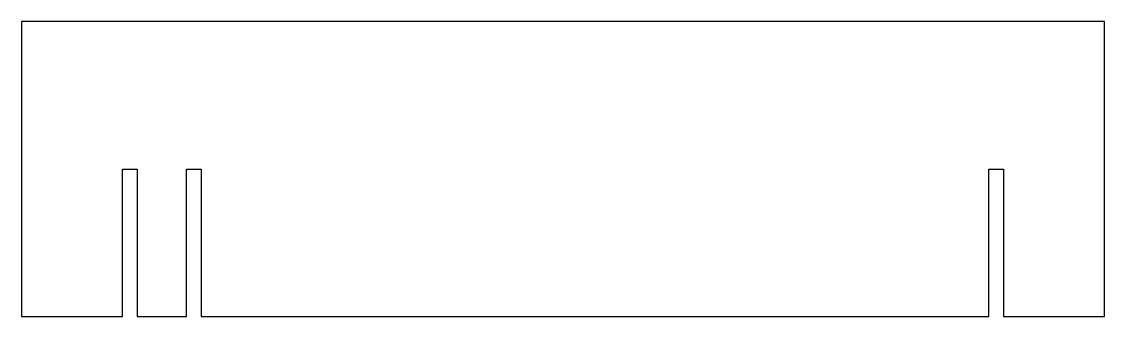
# Model space of a CAD drawing. Header units: millimetres. Extents: x 0 to 220, y 0 to 60.
import ezdxf

# ---------------------------------------------------------------- set-up
doc = ezdxf.new("R2010")
doc.units = ezdxf.units.MM
doc.layers.add('CUT', color=7, linetype='Continuous')

msp = doc.modelspace()

# ---------------------------------------------------------------- linework, layer by layer
at = {"layer": 'CUT'}
msp.add_lwpolyline([(0, 0), (20.5, 0), (20.5, 30), (23.5, 30), (23.5, 0), (33.5, 0), (33.5, 30), (36.5, 30), (36.5, 0), (196.5, 0), (196.5, 30), (199.5, 30), (199.5, 0), (220, 0), (220, 60), (0, 60)], close=True, dxfattribs=at)

doc.saveas('drawing.dxf')
